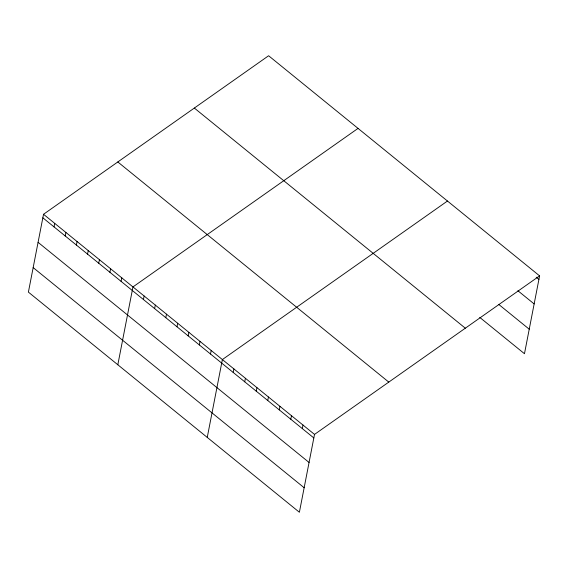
<?xml version="1.0" encoding="UTF-8"?>
<svg xmlns="http://www.w3.org/2000/svg" width="568" height="568" viewBox="0 0 568 568"><rect width="100%" height="100%" fill="white"/><g stroke="black" fill="none" stroke-linecap="round" stroke-linejoin="round"><path stroke-width="0.85" d="M43.53 214.278L28.4 292.122L299.386 512.258L314.516 434.413L539.6 275.878L268.614 55.742L43.53 214.278L314.516 434.413M54.024 226.888L54.713 223.359M65.199 235.969L65.888 232.44M76.382 245.049L77.063 241.521M87.557 254.13L88.246 250.602M98.733 263.211L99.421 259.683M109.915 272.292L110.597 268.763M121.091 281.373L121.779 277.844M117.824 364.77L132.955 286.925L358.039 128.389M143.448 299.535L144.13 296.006M154.624 308.616L155.312 305.087M165.806 317.697L166.488 314.168M176.982 326.777L177.67 323.242M188.157 335.858L188.846 332.323M199.34 344.939L200.021 341.404M210.515 354.02L211.204 350.484M207.249 437.41L222.379 359.565L447.463 201.029M233.207 372.459L233.895 368.923M244.73 381.81L245.411 378.281M256.246 391.167L256.928 387.639M267.762 400.525L268.444 396.989M279.279 409.876L279.96 406.347M290.795 419.234L291.483 415.705M302.311 428.591L303 425.056M539.6 275.878L524.47 353.722L479.754 317.398M536.206 277.212L538.911 279.413M517.888 290.724L534.147 303.937M498.747 304.434L529.234 329.199M194.341 108.062L465.32 328.197M117.81 161.958L388.789 382.101M42.841 217.807L313.827 437.949M38.077 242.33L309.063 462.466M33.164 267.599L304.15 487.735"/></g></svg>
